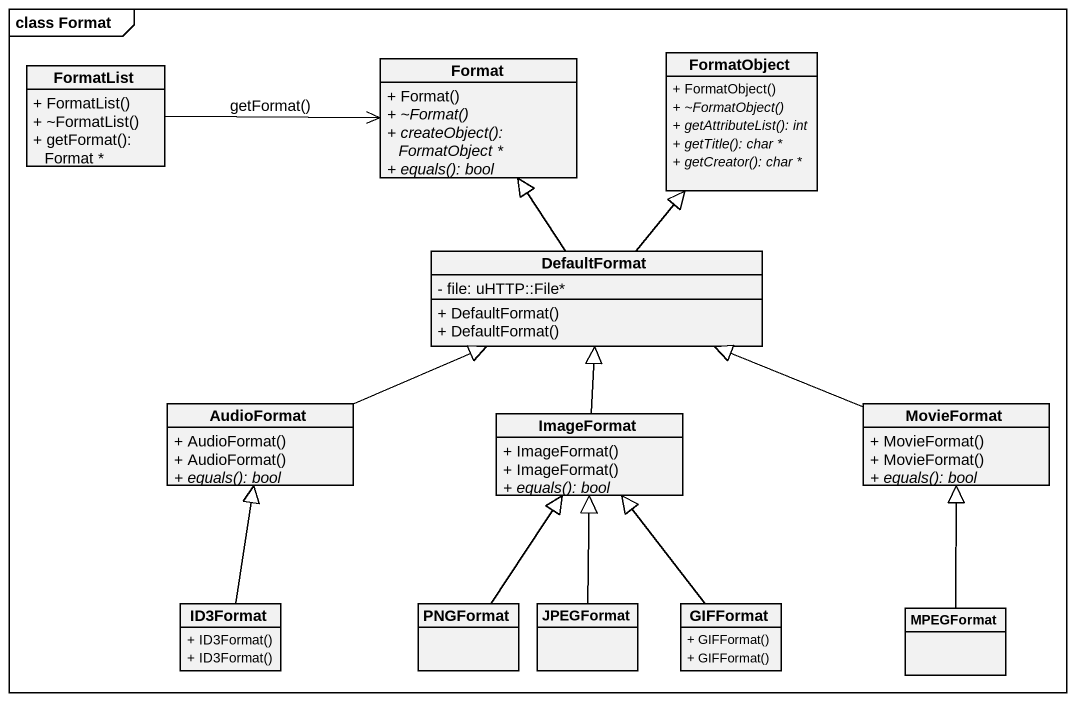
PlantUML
@startuml
mainframe class Format
hide circle
hide empty members
skinparam classAttributeIconSize 0
class FormatList {
  + FormatList()
  + ~FormatList()
  + getFormat(): Format *
}
class Format {
  + Format()
  {abstract} + ~Format()
  {abstract} + createObject(): FormatObject *
  {abstract} + equals(): bool
}
class FormatObject {
  + FormatObject()
  {abstract} + ~FormatObject()
  {abstract} + getAttributeList(): int
  {abstract} + getTitle(): char *
  {abstract} + getCreator(): char *
}
class DefaultFormat {
  - file: uHTTP::File*
  + DefaultFormat()
  + DefaultFormat()
}
class AudioFormat {
  + AudioFormat()
  + AudioFormat()
  {abstract} + equals(): bool
}
class ImageFormat {
  + ImageFormat()
  + ImageFormat()
  {abstract} + equals(): bool
}
class MovieFormat {
  + MovieFormat()
  + MovieFormat()
  {abstract} + equals(): bool
}
class ID3Format {
  + ID3Format()
  + ID3Format()
}
class PNGFormat
class JPEGFormat
class GIFFormat {
  + GIFFormat()
  + GIFFormat()
}
class MPEGFormat
FormatList -right-> Format : getFormat()
DefaultFormat -up-|> Format
DefaultFormat -up-|> FormatObject
AudioFormat -right-|> DefaultFormat
ImageFormat -up-|> DefaultFormat
MovieFormat -left-|> DefaultFormat
ID3Format -up-|> AudioFormat
PNGFormat -up-|> ImageFormat
JPEGFormat -up-|> ImageFormat
GIFFormat -up-|> ImageFormat
MPEGFormat -up-|> MovieFormat
@enduml
